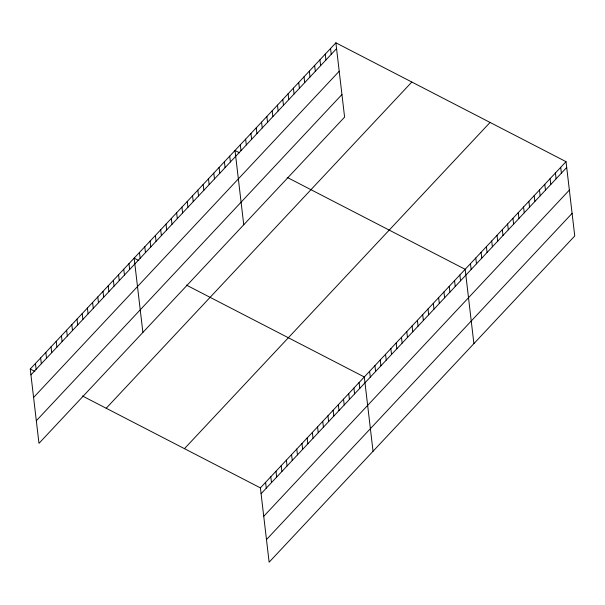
<?xml version="1.0" encoding="UTF-8"?>
<svg xmlns="http://www.w3.org/2000/svg" width="605" height="605" viewBox="0 0 605 605"><rect width="100%" height="100%" fill="white"/><g stroke="black" fill="none" stroke-linecap="round" stroke-linejoin="round"><path stroke-width="0.91" d="M335.873 42.811L344.6 117.12L38.977 443.336L30.25 369.035L335.873 42.811L566.023 161.664L574.75 235.965L269.127 562.189L260.4 487.88L566.023 161.664M30.938 374.866L336.554 48.642M33.593 397.462L339.208 71.239M36.323 420.74L341.946 94.524M106.2 408.254L411.823 82.03M184.449 448.66L490.073 122.437M261.088 493.71L566.703 167.487M263.742 516.307L569.358 190.083M266.472 539.592L572.096 213.368M239.618 152.846L235.012 150.471L243.747 224.773M287.186 177.409L465.169 269.316L473.897 343.617M138.764 260.498L134.159 258.123L142.886 332.425M186.325 285.061L364.308 376.968L373.043 451.269M30.25 369.035L34.856 371.417M82.416 395.973L260.4 487.88M560.714 167.328L561.395 173.151M555.405 172.992L556.093 178.823M550.096 178.656L550.784 184.487M544.787 184.321L545.476 190.151M539.478 189.993L540.167 195.816M534.17 195.657L534.858 201.48M528.861 201.321L529.549 207.152M523.559 206.986L524.24 212.816M518.251 212.65L518.931 218.481M512.942 218.322L513.622 224.145M507.633 223.986L508.313 229.817M502.324 229.65L503.005 235.481M497.015 235.315L497.703 241.145M491.706 240.987L492.394 246.81M486.397 246.651L487.086 252.474M481.088 252.315L481.777 258.146M475.78 257.98L476.468 263.81M470.478 263.644L471.159 269.475M459.861 274.98L460.541 280.803M454.552 280.644L455.232 286.475M449.243 286.309L449.923 292.139M443.934 291.981L444.622 297.804M438.625 297.645L439.313 303.468M433.316 303.309L434.004 309.14M428.007 308.974L428.695 314.804M422.698 314.638L423.387 320.469M417.397 320.31L418.078 326.133M412.088 325.974L412.769 331.797M406.779 331.638L407.46 337.469M401.47 337.303L402.151 343.133M396.162 342.974L396.842 348.798M390.853 348.639L391.541 354.462M385.544 354.303L386.232 360.134M380.235 359.967L380.923 365.798M374.926 365.632L375.614 371.462M369.617 371.304L370.305 377.127M330.564 48.483L331.245 54.306M325.256 54.147L325.936 59.971M359.113 382.511L359.801 388.342M319.947 59.812L320.627 65.642M353.917 388.062L354.606 393.885M314.638 65.476L315.326 71.307M348.722 393.605L349.41 399.429M309.329 71.14L310.017 76.971M343.527 399.149L344.215 404.979M304.02 76.812L304.708 82.635M338.331 404.7L339.019 410.523M298.711 82.477L299.399 88.3M333.136 410.243L333.824 416.066M293.402 88.141L294.09 93.972M327.94 415.786L328.628 421.617M288.093 93.805L288.782 99.636M322.745 421.33L323.433 427.16M282.792 99.477L283.473 105.3M317.549 426.88L318.238 432.704M277.483 105.141L278.164 110.965M312.354 432.424L313.042 438.254M272.174 110.806L272.855 116.636M307.159 437.967L307.847 443.798M266.865 116.47L267.546 122.301M301.963 443.518L302.651 449.341M261.557 122.134L262.237 127.965M296.768 449.061L297.456 454.892M256.248 127.806L256.936 133.629M291.572 454.605L292.26 460.435M250.939 133.471L251.627 139.294M286.377 460.155L287.065 465.979M245.63 139.135L246.318 144.966M281.181 465.699L281.87 471.529M240.321 144.799L241.009 150.63M275.986 471.242L276.674 477.073M270.79 476.793L271.479 482.616M229.711 156.135L230.392 161.958M265.595 482.336L266.283 488.167M224.402 161.8L225.083 167.63M219.093 167.464L219.774 173.295M213.784 173.128L214.465 178.959M208.475 178.8L209.156 184.623M203.167 184.464L203.855 190.288M197.858 190.129L198.546 195.959M192.549 195.793L193.237 201.624M187.24 201.465L187.928 207.288M181.931 207.129L182.619 212.952M176.63 212.794L177.31 218.624M171.321 218.458L172.001 224.289M166.012 224.122L166.693 229.953M160.703 229.794L161.384 235.617M155.394 235.458L156.075 241.282M150.085 241.123L150.774 246.953M144.776 246.787L145.465 252.618M139.468 252.451L140.156 258.282M128.963 263.667L129.651 269.497M123.768 269.21L124.456 275.041M118.572 274.761L119.261 280.584M113.377 280.304L114.065 286.135M108.182 285.847L108.87 291.678M102.986 291.398L103.674 297.221M97.791 296.942L98.479 302.772M92.595 302.485L93.283 308.316M87.4 308.036L88.088 313.859M82.204 313.579L82.893 319.41M77.009 319.122L77.697 324.953M71.813 324.673L72.502 330.496M66.618 330.217L67.306 336.047M61.423 335.76L62.111 341.591M56.227 341.311L56.915 347.134M51.032 346.854L51.72 352.685M45.836 352.397L46.525 358.228M40.641 357.948L41.329 363.771M35.445 363.492L36.134 369.322"/></g></svg>
